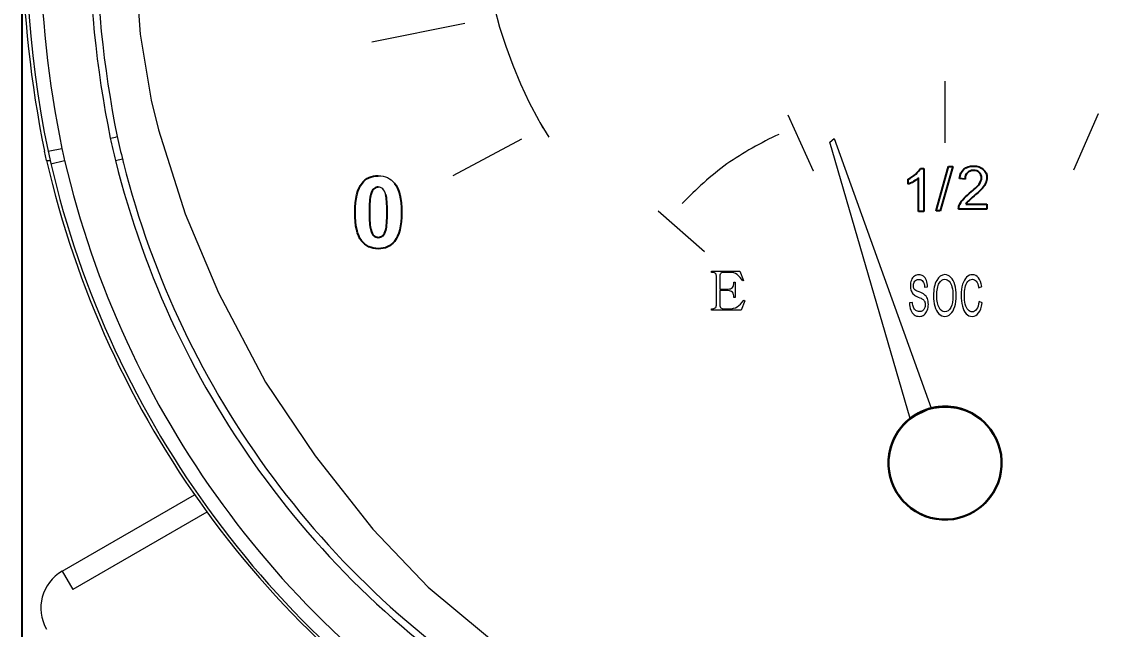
# Model space of a CAD drawing. Header units: millimetres. Extents: x 2768 to 3957, y 940 to 1781.
# Drawn here: x 2845.7 to 2922.7, y 1439.1 to 1482 of the extents above; entities that cross this region are included whole.
import ezdxf

# ---------------------------------------------------------------- set-up
doc = ezdxf.new("R2010")
doc.units = ezdxf.units.MM
doc.layers.add('layer 1', color=7, linetype='Continuous')
doc.layers.add('尺寸标注', color=2, linetype='Continuous', lineweight=25)
doc.layers.add('粗实线', color=7, linetype='Continuous', lineweight=50)
doc.styles.add('SGW', font='gbenor.shx', dxfattribs={"width": 0.6, "bigfont": 'hztxt.shx'})
doc.dimstyles.new('线性', dxfattribs={"dimtxt": 7, "dimasz": 3.5, "dimexe": 1.25, "dimexo": 0.625, "dimtad": 1, "dimdsep": 46, "dimtxsty": 'SGW', "dimcen": 2.5, "dimadec": 0, "dimazin": 0, "dimtfac": 1, "dimtmove": 0, "dimatfit": 3, "dimfxl": 0, "dimarcsym": 0})

# ---------------------------------------------------------------- blocks, each defined once
blk = doc.blocks.new('*D5')
at = {"layer": 'Defpoints', "color": 0, "transparency": 16777216}
for p in [(2845.68, 1489.724), (3250.544, 1487.475), (3250.544, 1384.509)]:
    blk.add_point(p, dxfattribs=at)
at = {"layer": '尺寸标注', "color": 0, "lineweight": -2, "transparency": 16777216}
for p, q in [((2845.68, 1489.099), (2845.68, 1383.259)), ((3250.544, 1486.85), (3250.544, 1383.259)), ((2849.18, 1384.509), (3247.044, 1384.509))]:
    blk.add_line(p, q, dxfattribs=at)
at = {"layer": '尺寸标注', "color": 0, "transparency": 16777216}
for points in [[(2849.18, 1385.093), (2849.18, 1383.926), (2845.68, 1384.509)], [(3247.044, 1385.093), (3247.044, 1383.926), (3250.544, 1384.509)]]:
    blk.add_solid(points, dxfattribs=at)
at = {"layer": '尺寸标注', "color": 0, "transparency": 16777216, "insert": (3048.112, 1388.634), "char_height": 7, "attachment_point": 5, "style": 'SGW'}
blk.add_mtext('404.9', dxfattribs=at)
blk = doc.blocks.new('_DotSmall')
at = {"color": 0, "linetype": 'ByBlock', "const_width": 0.5}
blk.add_lwpolyline([(-0.0625, 0, 1), (0.0625, 0, 1)], format="xyb", close=True, dxfattribs=at)

msp = doc.modelspace()

# ---------------------------------------------------------------- linework, layer by layer
at = {"layer": 'layer 1', "color": 7, "lineweight": 0}
for points in [[(2889.832, 1515.928), (2877.83, 1505.857), (2874.68, 1488.71), (2882.246, 1475.051)], [(2910.984, 1473.487), (2910.984, 1473.487), (2910.984, 1477.831), (2910.984, 1477.831)], [(2910.984, 1473.487), (2910.984, 1473.487), (2910.984, 1477.831), (2910.984, 1477.831)], [(2910.984, 1473.487), (2910.984, 1473.487), (2910.984, 1477.831), (2910.984, 1477.831)], [(2910.984, 1473.487), (2910.984, 1473.487), (2910.984, 1477.831), (2910.984, 1477.831)], [(2910.984, 1473.487), (2910.984, 1473.487), (2910.984, 1477.831), (2910.984, 1477.831)], [(2910.984, 1473.487), (2910.984, 1473.487), (2910.984, 1477.831), (2910.984, 1477.831)], [(2910.984, 1473.487), (2910.984, 1473.487), (2910.984, 1477.831), (2910.984, 1477.831)], [(2910.984, 1473.487), (2910.984, 1473.487), (2910.984, 1477.831), (2910.984, 1477.831)], [(2910.984, 1473.487), (2910.984, 1473.487), (2910.984, 1477.831), (2910.984, 1477.831)], [(2910.984, 1473.487), (2910.984, 1473.487), (2910.984, 1477.831), (2910.984, 1477.831)], [(2910.984, 1473.487), (2910.984, 1473.487), (2910.984, 1477.831), (2910.984, 1477.831)], [(2910.984, 1473.487), (2910.984, 1473.487), (2910.984, 1477.831), (2910.984, 1477.831)], [(2910.984, 1473.487), (2910.984, 1473.487), (2910.984, 1477.831), (2910.984, 1477.831)], [(2910.984, 1473.487), (2910.984, 1473.487), (2910.984, 1477.831), (2910.984, 1477.831)], [(2910.984, 1473.487), (2910.984, 1473.487), (2910.984, 1477.831), (2910.984, 1477.831)], [(2910.984, 1473.487), (2910.984, 1473.487), (2910.984, 1477.831), (2910.984, 1477.831)], [(2910.984, 1473.487), (2910.984, 1473.487), (2910.984, 1477.831), (2910.984, 1477.831)], [(2910.984, 1473.487), (2910.984, 1473.487), (2910.984, 1477.831), (2910.984, 1477.831)], [(2910.984, 1473.487), (2910.984, 1473.487), (2910.984, 1477.831), (2910.984, 1477.831)], [(2910.984, 1473.487), (2910.984, 1473.487), (2910.984, 1477.831), (2910.984, 1477.831)], [(2910.984, 1473.487), (2910.984, 1473.487), (2910.984, 1477.831), (2910.984, 1477.831)], [(2910.984, 1477.831), (2910.984, 1477.831), (2910.984, 1477.831), (2910.984, 1477.831)], [(2901.669, 1471.483), (2901.669, 1471.483), (2899.883, 1475.443), (2899.883, 1475.443)], [(2901.669, 1471.483), (2901.669, 1471.483), (2899.883, 1475.443), (2899.883, 1475.443)], [(2901.669, 1471.483), (2901.669, 1471.483), (2899.883, 1475.443), (2899.883, 1475.443)], [(2901.669, 1471.483), (2901.669, 1471.483), (2899.883, 1475.443), (2899.883, 1475.443)], [(2901.669, 1471.483), (2901.669, 1471.483), (2899.883, 1475.443), (2899.883, 1475.443)], [(2901.669, 1471.483), (2901.669, 1471.483), (2899.883, 1475.443), (2899.883, 1475.443)], [(2901.669, 1471.483), (2901.669, 1471.483), (2899.883, 1475.443), (2899.883, 1475.443)], [(2901.669, 1471.483), (2901.669, 1471.483), (2899.883, 1475.443), (2899.883, 1475.443)], [(2901.669, 1471.483), (2901.669, 1471.483), (2899.883, 1475.443), (2899.883, 1475.443)], [(2901.669, 1471.483), (2901.669, 1471.483), (2899.883, 1475.443), (2899.883, 1475.443)], [(2901.669, 1471.483), (2901.669, 1471.483), (2899.883, 1475.443), (2899.883, 1475.443)], [(2901.669, 1471.483), (2901.669, 1471.483), (2899.883, 1475.443), (2899.883, 1475.443)], [(2901.669, 1471.483), (2901.669, 1471.483), (2899.883, 1475.443), (2899.883, 1475.443)], [(2901.669, 1471.483), (2901.669, 1471.483), (2899.883, 1475.443), (2899.883, 1475.443)], [(2901.669, 1471.483), (2901.669, 1471.483), (2899.883, 1475.443), (2899.883, 1475.443)], [(2901.669, 1471.483), (2901.669, 1471.483), (2899.883, 1475.443), (2899.883, 1475.443)], [(2901.669, 1471.483), (2901.669, 1471.483), (2899.883, 1475.443), (2899.883, 1475.443)], [(2901.669, 1471.483), (2901.669, 1471.483), (2899.883, 1475.443), (2899.883, 1475.443)], [(2901.669, 1471.483), (2901.669, 1471.483), (2899.883, 1475.443), (2899.883, 1475.443)], [(2901.669, 1471.483), (2901.669, 1471.483), (2899.883, 1475.443), (2899.883, 1475.443)], [(2901.669, 1471.483), (2901.669, 1471.483), (2899.883, 1475.443), (2899.883, 1475.443)], [(2899.883, 1475.443), (2899.883, 1475.443), (2899.883, 1475.443), (2899.883, 1475.443)], [(2920.099, 1471.572), (2920.099, 1471.572), (2921.846, 1475.549), (2921.846, 1475.549)], [(2920.099, 1471.572), (2920.099, 1471.572), (2921.846, 1475.549), (2921.846, 1475.549)], [(2920.099, 1471.572), (2920.099, 1471.572), (2921.846, 1475.549), (2921.846, 1475.549)], [(2920.099, 1471.572), (2920.099, 1471.572), (2921.846, 1475.549), (2921.846, 1475.549)], [(2920.099, 1471.572), (2920.099, 1471.572), (2921.846, 1475.549), (2921.846, 1475.549)], [(2920.099, 1471.572), (2920.099, 1471.572), (2921.846, 1475.549), (2921.846, 1475.549)], [(2920.099, 1471.572), (2920.099, 1471.572), (2921.846, 1475.549), (2921.846, 1475.549)], [(2920.099, 1471.572), (2920.099, 1471.572), (2921.846, 1475.549), (2921.846, 1475.549)], [(2920.099, 1471.572), (2920.099, 1471.572), (2921.846, 1475.549), (2921.846, 1475.549)], [(2920.099, 1471.572), (2920.099, 1471.572), (2921.846, 1475.549), (2921.846, 1475.549)], [(2920.099, 1471.572), (2920.099, 1471.572), (2921.846, 1475.549), (2921.846, 1475.549)], [(2920.099, 1471.572), (2920.099, 1471.572), (2921.846, 1475.549), (2921.846, 1475.549)], [(2920.099, 1471.572), (2920.099, 1471.572), (2921.846, 1475.549), (2921.846, 1475.549)], [(2920.099, 1471.572), (2920.099, 1471.572), (2921.846, 1475.549), (2921.846, 1475.549)], [(2920.099, 1471.572), (2920.099, 1471.572), (2921.846, 1475.549), (2921.846, 1475.549)], [(2920.099, 1471.572), (2920.099, 1471.572), (2921.846, 1475.549), (2921.846, 1475.549)], [(2920.099, 1471.572), (2920.099, 1471.572), (2921.846, 1475.549), (2921.846, 1475.549)], [(2920.099, 1471.572), (2920.099, 1471.572), (2921.846, 1475.549), (2921.846, 1475.549)], [(2920.099, 1471.572), (2920.099, 1471.572), (2921.846, 1475.549), (2921.846, 1475.549)], [(2920.099, 1471.572), (2920.099, 1471.572), (2921.846, 1475.549), (2921.846, 1475.549)], [(2920.099, 1471.572), (2920.099, 1471.572), (2921.846, 1475.549), (2921.846, 1475.549)], [(2910.984, 1473.487), (2910.984, 1473.487), (2910.984, 1473.487), (2910.984, 1473.487)], [(2870.891, 1471.15), (2871.382, 1471.15), (2871.764, 1470.975), (2872.039, 1470.626)], [(2901.669, 1471.483), (2901.669, 1471.483), (2901.669, 1471.483), (2901.669, 1471.483)], [(2920.099, 1471.572), (2920.099, 1471.572), (2920.099, 1471.572), (2920.099, 1471.572)], [(2871.204, 1470.235), (2871.112, 1470.309), (2871.009, 1470.347), (2870.891, 1470.347)], [(2871.43, 1469.791), (2871.37, 1470.012), (2871.294, 1470.16), (2871.204, 1470.235)], [(2893.957, 1465.777), (2893.957, 1465.777), (2890.692, 1468.643), (2890.692, 1468.643)], [(2893.957, 1465.777), (2893.957, 1465.777), (2890.692, 1468.643), (2890.692, 1468.643)], [(2893.957, 1465.777), (2893.957, 1465.777), (2890.692, 1468.643), (2890.692, 1468.643)], [(2893.957, 1465.777), (2893.957, 1465.777), (2890.692, 1468.643), (2890.692, 1468.643)], [(2893.957, 1465.777), (2893.957, 1465.777), (2890.692, 1468.643), (2890.692, 1468.643)], [(2893.957, 1465.777), (2893.957, 1465.777), (2890.692, 1468.643), (2890.692, 1468.643)], [(2893.957, 1465.777), (2893.957, 1465.777), (2890.692, 1468.643), (2890.692, 1468.643)], [(2893.957, 1465.777), (2893.957, 1465.777), (2890.692, 1468.643), (2890.692, 1468.643)], [(2893.957, 1465.777), (2893.957, 1465.777), (2890.692, 1468.643), (2890.692, 1468.643)], [(2893.957, 1465.777), (2893.957, 1465.777), (2890.692, 1468.643), (2890.692, 1468.643)], [(2893.957, 1465.777), (2893.957, 1465.777), (2890.692, 1468.643), (2890.692, 1468.643)], [(2893.957, 1465.777), (2893.957, 1465.777), (2890.692, 1468.643), (2890.692, 1468.643)], [(2893.957, 1465.777), (2893.957, 1465.777), (2890.692, 1468.643), (2890.692, 1468.643)], [(2893.957, 1465.777), (2893.957, 1465.777), (2890.692, 1468.643), (2890.692, 1468.643)], [(2893.957, 1465.777), (2893.957, 1465.777), (2890.692, 1468.643), (2890.692, 1468.643)], [(2893.957, 1465.777), (2893.957, 1465.777), (2890.692, 1468.643), (2890.692, 1468.643)], [(2893.957, 1465.777), (2893.957, 1465.777), (2890.692, 1468.643), (2890.692, 1468.643)], [(2893.957, 1465.777), (2893.957, 1465.777), (2890.692, 1468.643), (2890.692, 1468.643)], [(2893.957, 1465.777), (2893.957, 1465.777), (2890.692, 1468.643), (2890.692, 1468.643)], [(2893.957, 1465.777), (2893.957, 1465.777), (2890.692, 1468.643), (2890.692, 1468.643)], [(2893.957, 1465.777), (2893.957, 1465.777), (2890.692, 1468.643), (2890.692, 1468.643)], [(2893.957, 1465.777), (2893.957, 1465.777), (2893.957, 1465.777), (2893.957, 1465.777)]]:
    msp.add_open_spline(points, degree=3, dxfattribs=at)
at = {"layer": 'layer 1', "color": 22, "lineweight": 0}
for points in [[(2921.846, 1475.549), (2921.846, 1475.549), (2921.846, 1475.549), (2921.846, 1475.549)], [(2899.218, 1474.08), (2897.941, 1473.481), (2896.712, 1472.784), (2895.544, 1471.993)], [(2895.544, 1471.993), (2894.418, 1471.143), (2893.361, 1470.206), (2892.382, 1469.191)], [(2890.692, 1468.643), (2890.692, 1468.643), (2890.692, 1468.643), (2890.692, 1468.643)]]:
    msp.add_open_spline(points, degree=3, dxfattribs=at)
at = {"layer": 'layer 1', "color": 22, "lineweight": 20}
for points in [[(2902.826, 1473.519), (2902.826, 1473.519), (2903.138, 1473.78), (2903.138, 1473.78)], [(2908.518, 1453.994), (2908.518, 1453.994), (2902.826, 1473.519), (2902.826, 1473.519)], [(2903.138, 1473.78), (2903.138, 1473.78), (2909.998, 1454.709), (2909.998, 1454.709)], [(2909.998, 1454.709), (2909.998, 1454.709), (2908.518, 1453.994), (2908.518, 1453.994)]]:
    msp.add_open_spline(points, degree=3, dxfattribs=at)
at = {"layer": 'layer 1', "color": 7}
for points in [[(2869.748, 1470.633), (2870.021, 1470.977), (2870.402, 1471.15), (2870.891, 1471.15)], [(2908.362, 1470.912), (2908.571, 1471.01), (2908.753, 1471.129), (2908.908, 1471.268)], [(2908.908, 1471.268), (2909.064, 1471.407), (2909.174, 1471.542), (2909.239, 1471.673)], [(2909.239, 1471.673), (2909.239, 1471.673), (2909.479, 1471.673), (2909.479, 1471.673)], [(2909.479, 1471.673), (2909.479, 1471.673), (2909.479, 1468.63), (2909.479, 1468.63)], [(2910.345, 1468.673), (2910.345, 1468.673), (2911.223, 1471.807), (2911.223, 1471.807)], [(2911.521, 1471.807), (2911.521, 1471.807), (2910.645, 1468.673), (2910.645, 1468.673)], [(2911.223, 1471.807), (2911.223, 1471.807), (2911.521, 1471.807), (2911.521, 1471.807)], [(2912.014, 1470.958), (2912.04, 1471.244), (2912.139, 1471.461), (2912.309, 1471.611)], [(2912.56, 1471.365), (2912.452, 1471.258), (2912.398, 1471.109), (2912.396, 1470.92)], [(2870.891, 1470.347), (2870.775, 1470.347), (2870.67, 1470.309), (2870.578, 1470.235)], [(2908.362, 1470.553), (2908.362, 1470.553), (2908.362, 1470.912), (2908.362, 1470.912)], [(2908.755, 1470.745), (2908.609, 1470.66), (2908.478, 1470.595), (2908.362, 1470.553)], [(2909.107, 1471.001), (2909.017, 1470.916), (2908.9, 1470.83), (2908.755, 1470.745)], [(2909.107, 1468.63), (2909.107, 1468.63), (2909.107, 1471.001), (2909.107, 1471.001)], [(2912.396, 1470.92), (2912.396, 1470.92), (2912.014, 1470.958), (2912.014, 1470.958)], [(2912.719, 1469.913), (2913.048, 1470.183), (2913.271, 1470.397), (2913.387, 1470.555)], [(2913.868, 1470.636), (2913.819, 1470.519), (2913.736, 1470.395), (2913.621, 1470.266)], [(2870.578, 1470.235), (2870.487, 1470.16), (2870.415, 1470.026), (2870.364, 1469.833)], [(2912.232, 1469.454), (2912.345, 1469.586), (2912.507, 1469.739), (2912.719, 1469.913)], [(2913.047, 1469.733), (2912.824, 1469.545), (2912.681, 1469.418), (2912.618, 1469.351)], [(2913.621, 1470.266), (2913.506, 1470.136), (2913.315, 1469.959), (2913.047, 1469.733)], [(2911.944, 1468.792), (2911.941, 1468.882), (2911.955, 1468.968), (2911.987, 1469.051)], [(2913.947, 1468.792), (2913.947, 1468.792), (2911.944, 1468.792), (2911.944, 1468.792)], [(2911.987, 1469.051), (2912.038, 1469.187), (2912.12, 1469.322), (2912.232, 1469.454)], [(2912.618, 1469.351), (2912.554, 1469.285), (2912.502, 1469.218), (2912.46, 1469.15)], [(2912.46, 1469.15), (2912.46, 1469.15), (2913.947, 1469.15), (2913.947, 1469.15)], [(2913.947, 1469.15), (2913.947, 1469.15), (2913.947, 1468.792), (2913.947, 1468.792)], [(2909.479, 1468.63), (2909.479, 1468.63), (2909.107, 1468.63), (2909.107, 1468.63)], [(2910.645, 1468.673), (2910.645, 1468.673), (2910.345, 1468.673), (2910.345, 1468.673)], [(2870.354, 1467.348), (2870.414, 1467.126), (2870.489, 1466.979), (2870.58, 1466.905)], [(2871.205, 1466.907), (2871.297, 1466.981), (2871.369, 1467.115), (2871.419, 1467.308)]]:
    msp.add_open_spline(points, degree=3, dxfattribs=at)
at = {"layer": 'layer 1', "color": 7, "lineweight": 9}
for points in [[(2908.362, 1470.912), (2908.571, 1471.01), (2908.753, 1471.129), (2908.908, 1471.268)], [(2908.908, 1471.268), (2909.064, 1471.407), (2909.174, 1471.542), (2909.239, 1471.673)], [(2909.239, 1471.673), (2909.239, 1471.673), (2909.479, 1471.673), (2909.479, 1471.673)], [(2909.479, 1471.673), (2909.479, 1471.673), (2909.479, 1468.63), (2909.479, 1468.63)], [(2910.345, 1468.673), (2910.345, 1468.673), (2911.223, 1471.807), (2911.223, 1471.807)], [(2911.521, 1471.807), (2911.521, 1471.807), (2910.645, 1468.673), (2910.645, 1468.673)], [(2911.223, 1471.807), (2911.223, 1471.807), (2911.521, 1471.807), (2911.521, 1471.807)], [(2912.014, 1470.958), (2912.04, 1471.244), (2912.139, 1471.461), (2912.309, 1471.611)], [(2912.56, 1471.365), (2912.452, 1471.258), (2912.398, 1471.109), (2912.396, 1470.92)], [(2908.362, 1470.553), (2908.362, 1470.553), (2908.362, 1470.912), (2908.362, 1470.912)], [(2908.755, 1470.745), (2908.609, 1470.66), (2908.478, 1470.595), (2908.362, 1470.553)], [(2909.107, 1471.001), (2909.017, 1470.916), (2908.9, 1470.83), (2908.755, 1470.745)], [(2909.107, 1468.63), (2909.107, 1468.63), (2909.107, 1471.001), (2909.107, 1471.001)], [(2912.396, 1470.92), (2912.396, 1470.92), (2912.014, 1470.958), (2912.014, 1470.958)], [(2912.719, 1469.913), (2913.048, 1470.183), (2913.271, 1470.397), (2913.387, 1470.555)], [(2913.868, 1470.636), (2913.819, 1470.519), (2913.736, 1470.395), (2913.621, 1470.266)], [(2912.232, 1469.454), (2912.345, 1469.586), (2912.507, 1469.739), (2912.719, 1469.913)], [(2913.047, 1469.733), (2912.824, 1469.545), (2912.681, 1469.418), (2912.618, 1469.351)], [(2913.621, 1470.266), (2913.506, 1470.136), (2913.315, 1469.959), (2913.047, 1469.733)], [(2911.944, 1468.792), (2911.941, 1468.882), (2911.955, 1468.968), (2911.987, 1469.051)], [(2913.947, 1468.792), (2913.947, 1468.792), (2911.944, 1468.792), (2911.944, 1468.792)], [(2911.987, 1469.051), (2912.038, 1469.187), (2912.12, 1469.322), (2912.232, 1469.454)], [(2912.618, 1469.351), (2912.554, 1469.285), (2912.502, 1469.218), (2912.46, 1469.15)], [(2912.46, 1469.15), (2912.46, 1469.15), (2913.947, 1469.15), (2913.947, 1469.15)], [(2913.947, 1469.15), (2913.947, 1469.15), (2913.947, 1468.792), (2913.947, 1468.792)], [(2909.479, 1468.63), (2909.479, 1468.63), (2909.107, 1468.63), (2909.107, 1468.63)], [(2910.645, 1468.673), (2910.645, 1468.673), (2910.345, 1468.673), (2910.345, 1468.673)]]:
    msp.add_open_spline(points, degree=3, dxfattribs=at)
at = {"layer": 'layer 1', "color": 7}
for points, knots in [([(2912.309, 1471.611), (2912.48, 1471.761), (2912.71, 1471.835), (2912.998, 1471.835), (2912.998, 1471.835), (2913.289, 1471.835), (2913.519, 1471.754), (2913.688, 1471.593)], [0.59090909, 0.59090909, 0.59090909, 0.59090909, 0.63636364, 0.63636364, 0.63636364, 0.63636365, 0.68181818, 0.68181818, 0.68181818, 0.68181818]), ([(2913.402, 1471.375), (2913.296, 1471.476), (2913.159, 1471.527), (2912.989, 1471.527), (2912.989, 1471.527), (2912.81, 1471.527), (2912.667, 1471.473), (2912.56, 1471.365)], [0.36363636, 0.36363636, 0.36363636, 0.36363636, 0.40909091, 0.40909091, 0.40909091, 0.40909092, 0.45454545, 0.45454545, 0.45454545, 0.45454545]), ([(2913.387, 1470.555), (2913.502, 1470.712), (2913.56, 1470.862), (2913.56, 1471.002), (2913.56, 1471.002), (2913.56, 1471.15), (2913.507, 1471.274), (2913.402, 1471.375)], [0.27272727, 0.27272727, 0.27272727, 0.27272727, 0.31818182, 0.31818182, 0.31818182, 0.31818183, 0.36363636, 0.36363636, 0.36363636, 0.36363636]), ([(2913.688, 1471.593), (2913.858, 1471.432), (2913.943, 1471.232), (2913.943, 1470.994), (2913.943, 1470.994), (2913.943, 1470.872), (2913.918, 1470.753), (2913.868, 1470.636)], [0.68181818, 0.68181818, 0.68181818, 0.68181818, 0.72727273, 0.72727273, 0.72727273, 0.72727274, 0.77272727, 0.77272727, 0.77272727, 0.77272727]), ([(2869.703, 1466.559), (2869.402, 1466.937), (2869.252, 1467.61), (2869.252, 1468.579), (2869.252, 1468.579), (2869.252, 1469.531), (2869.418, 1470.215), (2869.748, 1470.633)], [0.625, 0.625, 0.625, 0.625, 0.75, 0.75, 0.75, 0.75, 0.875, 0.875, 0.875, 0.875]), ([(2872.039, 1470.626), (2872.367, 1470.213), (2872.532, 1469.527), (2872.532, 1468.569), (2872.532, 1468.569), (2872.532, 1467.614), (2872.366, 1466.927), (2872.035, 1466.509)], [0.125, 0.125, 0.125, 0.125, 0.25, 0.25, 0.25, 0.25, 0.375, 0.375, 0.375, 0.375]), ([(2870.364, 1469.833), (2870.298, 1469.583), (2870.264, 1469.162), (2870.264, 1468.569), (2870.264, 1468.569), (2870.264, 1467.976), (2870.295, 1467.569), (2870.354, 1467.348)], [0.1666667, 0.1666667, 0.1666667, 0.1666667, 0.25, 0.25, 0.25, 0.25, 0.3333333, 0.3333333, 0.3333333, 0.3333333]), ([(2871.419, 1467.308), (2871.485, 1467.556), (2871.519, 1467.976), (2871.519, 1468.569), (2871.519, 1468.569), (2871.519, 1469.162), (2871.489, 1469.568), (2871.43, 1469.791)], [0.6666667, 0.6666667, 0.6666667, 0.6666667, 0.75, 0.75, 0.75, 0.75, 0.8333333, 0.8333333, 0.8333333, 0.8333333]), ([(2872.035, 1466.509), (2871.763, 1466.164), (2871.382, 1465.992), (2870.891, 1465.992), (2870.891, 1465.992), (2870.401, 1465.992), (2870.004, 1466.181), (2869.703, 1466.559)], [0.375, 0.375, 0.375, 0.375, 0.5, 0.5, 0.5, 0.5, 0.625, 0.625, 0.625, 0.625]), ([(2870.58, 1466.905), (2870.671, 1466.832), (2870.775, 1466.794), (2870.891, 1466.794), (2870.891, 1466.794), (2871.009, 1466.794), (2871.113, 1466.832), (2871.205, 1466.907)], [0.4166667, 0.4166667, 0.4166667, 0.4166667, 0.5, 0.5, 0.5, 0.5, 0.5833333, 0.5833333, 0.5833333, 0.5833333])]:
    msp.add_open_spline(points, degree=3, knots=knots, dxfattribs=at)
at = {"layer": 'layer 1', "color": 7, "lineweight": 9}
for points, knots in [([(2912.309, 1471.611), (2912.48, 1471.761), (2912.71, 1471.835), (2912.998, 1471.835), (2912.998, 1471.835), (2913.289, 1471.835), (2913.519, 1471.754), (2913.688, 1471.593)], [0.59090909, 0.59090909, 0.59090909, 0.59090909, 0.63636364, 0.63636364, 0.63636364, 0.63636365, 0.68181818, 0.68181818, 0.68181818, 0.68181818]), ([(2913.402, 1471.375), (2913.296, 1471.476), (2913.159, 1471.527), (2912.989, 1471.527), (2912.989, 1471.527), (2912.81, 1471.527), (2912.667, 1471.473), (2912.56, 1471.365)], [0.36363636, 0.36363636, 0.36363636, 0.36363636, 0.40909091, 0.40909091, 0.40909091, 0.40909092, 0.45454545, 0.45454545, 0.45454545, 0.45454545]), ([(2913.387, 1470.555), (2913.502, 1470.712), (2913.56, 1470.862), (2913.56, 1471.002), (2913.56, 1471.002), (2913.56, 1471.15), (2913.507, 1471.274), (2913.402, 1471.375)], [0.27272727, 0.27272727, 0.27272727, 0.27272727, 0.31818182, 0.31818182, 0.31818182, 0.31818183, 0.36363636, 0.36363636, 0.36363636, 0.36363636]), ([(2913.688, 1471.593), (2913.858, 1471.432), (2913.943, 1471.232), (2913.943, 1470.994), (2913.943, 1470.994), (2913.943, 1470.872), (2913.918, 1470.753), (2913.868, 1470.636)], [0.68181818, 0.68181818, 0.68181818, 0.68181818, 0.72727273, 0.72727273, 0.72727273, 0.72727274, 0.77272727, 0.77272727, 0.77272727, 0.77272727]), ([(2894.468, 1461.643), (2894.468, 1461.643), (2896.553, 1461.643), (2896.553, 1461.643), (2896.553, 1461.643), (2896.553, 1461.643), (2896.813, 1462.316), (2896.813, 1462.316), (2896.813, 1462.316), (2896.813, 1462.316), (2896.745, 1462.353), (2896.745, 1462.353), (2896.745, 1462.353), (2896.587, 1462.133), (2896.434, 1461.976), (2896.283, 1461.883), (2896.283, 1461.883), (2896.125, 1461.788), (2895.936, 1461.74), (2895.715, 1461.74), (2895.715, 1461.74), (2895.715, 1461.74), (2895.359, 1461.74), (2895.359, 1461.74), (2895.359, 1461.74), (2895.253, 1461.74), (2895.175, 1461.762), (2895.125, 1461.805), (2895.125, 1461.805), (2895.075, 1461.847), (2895.05, 1461.914), (2895.05, 1462.003), (2895.05, 1462.003), (2895.05, 1462.003), (2895.05, 1463.029), (2895.05, 1463.029), (2895.05, 1463.029), (2895.05, 1463.029), (2895.633, 1463.029), (2895.633, 1463.029), (2895.633, 1463.029), (2895.768, 1463.029), (2895.871, 1462.99), (2895.94, 1462.913), (2895.94, 1462.913), (2896.013, 1462.833), (2896.049, 1462.709), (2896.049, 1462.541), (2896.049, 1462.541), (2896.049, 1462.541), (2896.14, 1462.541), (2896.14, 1462.541), (2896.14, 1462.541), (2896.14, 1462.541), (2896.14, 1463.619), (2896.14, 1463.619), (2896.14, 1463.619), (2896.14, 1463.619), (2896.049, 1463.619), (2896.049, 1463.619), (2896.049, 1463.619), (2896.049, 1463.444), (2896.013, 1463.319), (2895.94, 1463.244), (2895.94, 1463.244), (2895.876, 1463.174), (2895.773, 1463.138), (2895.633, 1463.138), (2895.633, 1463.138), (2895.633, 1463.138), (2895.05, 1463.138), (2895.05, 1463.138), (2895.05, 1463.138), (2895.05, 1463.138), (2895.05, 1464.066), (2895.05, 1464.066), (2895.05, 1464.066), (2895.05, 1464.154), (2895.075, 1464.218), (2895.125, 1464.258), (2895.125, 1464.258), (2895.173, 1464.296), (2895.248, 1464.314), (2895.351, 1464.314), (2895.351, 1464.314), (2895.351, 1464.314), (2895.73, 1464.314), (2895.73, 1464.314), (2895.73, 1464.314), (2895.948, 1464.314), (2896.131, 1464.263), (2896.279, 1464.161), (2896.279, 1464.161), (2896.364, 1464.1), (2896.463, 1463.994), (2896.576, 1463.841), (2896.576, 1463.841), (2896.576, 1463.841), (2896.673, 1463.713), (2896.673, 1463.713), (2896.673, 1463.713), (2896.673, 1463.713), (2896.73, 1463.751), (2896.73, 1463.751), (2896.73, 1463.751), (2896.73, 1463.751), (2896.459, 1464.408), (2896.459, 1464.408), (2896.459, 1464.408), (2896.459, 1464.408), (2894.468, 1464.408), (2894.468, 1464.408), (2894.468, 1464.408), (2894.468, 1464.408), (2894.468, 1464.314), (2894.468, 1464.314), (2894.468, 1464.314), (2894.585, 1464.314), (2894.671, 1464.296), (2894.723, 1464.258), (2894.723, 1464.258), (2894.778, 1464.218), (2894.806, 1464.154), (2894.806, 1464.066), (2894.806, 1464.066), (2894.806, 1464.066), (2894.806, 1462.003), (2894.806, 1462.003), (2894.806, 1462.003), (2894.806, 1461.911), (2894.778, 1461.844), (2894.723, 1461.805), (2894.723, 1461.805), (2894.671, 1461.762), (2894.585, 1461.74), (2894.468, 1461.74), (2894.468, 1461.74), (2894.468, 1461.74), (2894.468, 1461.643), (2894.468, 1461.643)], [0, 0, 0, 0, 0.028571, 0.028571, 0.028571, 0.028571, 0.057143, 0.057143, 0.057143, 0.057143, 0.085714, 0.085714, 0.085714, 0.085714, 0.114286, 0.114286, 0.114286, 0.114286, 0.142857, 0.142857, 0.142857, 0.142857, 0.171429, 0.171429, 0.171429, 0.171429, 0.2, 0.2, 0.2, 0.2, 0.228571, 0.228571, 0.228571, 0.228571, 0.257143, 0.257143, 0.257143, 0.257143, 0.285714, 0.285714, 0.285714, 0.285714, 0.314286, 0.314286, 0.314286, 0.314286, 0.342857, 0.342857, 0.342857, 0.342857, 0.371429, 0.371429, 0.371429, 0.371429, 0.4, 0.4, 0.4, 0.4, 0.428571, 0.428571, 0.428571, 0.428571, 0.457143, 0.457143, 0.457143, 0.457143, 0.485714, 0.485714, 0.485714, 0.485714, 0.514286, 0.514286, 0.514286, 0.514286, 0.542857, 0.542857, 0.542857, 0.542857, 0.571429, 0.571429, 0.571429, 0.571429, 0.6, 0.6, 0.6, 0.6, 0.628571, 0.628571, 0.628571, 0.628571, 0.657143, 0.657143, 0.657143, 0.657143, 0.685714, 0.685714, 0.685714, 0.685714, 0.714286, 0.714286, 0.714286, 0.714286, 0.742857, 0.742857, 0.742857, 0.742857, 0.771429, 0.771429, 0.771429, 0.771429, 0.8, 0.8, 0.8, 0.8, 0.828571, 0.828571, 0.828571, 0.828571, 0.857143, 0.857143, 0.857143, 0.857143, 0.885714, 0.885714, 0.885714, 0.885714, 0.914286, 0.914286, 0.914286, 0.914286, 0.942857, 0.942857, 0.942857, 0.942857, 0.971429, 0.971429, 0.971429, 0.971429, 1, 1, 1, 1]), ([(2908.464, 1462.168), (2908.464, 1462.168), (2908.674, 1462.199), (2908.674, 1462.199), (2908.674, 1462.199), (2908.683, 1462.056), (2908.706, 1461.94), (2908.743, 1461.848), (2908.743, 1461.848), (2908.779, 1461.756), (2908.835, 1461.682), (2908.912, 1461.626), (2908.912, 1461.626), (2908.988, 1461.569), (2909.074, 1461.542), (2909.169, 1461.542), (2909.169, 1461.542), (2909.254, 1461.542), (2909.329, 1461.563), (2909.394, 1461.605), (2909.394, 1461.605), (2909.458, 1461.648), (2909.507, 1461.707), (2909.539, 1461.781), (2909.539, 1461.781), (2909.57, 1461.856), (2909.586, 1461.938), (2909.586, 1462.026), (2909.586, 1462.026), (2909.586, 1462.116), (2909.571, 1462.193), (2909.54, 1462.26), (2909.54, 1462.26), (2909.51, 1462.328), (2909.459, 1462.383), (2909.389, 1462.429), (2909.389, 1462.429), (2909.344, 1462.458), (2909.245, 1462.505), (2909.09, 1462.568), (2909.09, 1462.568), (2908.936, 1462.631), (2908.828, 1462.69), (2908.766, 1462.746), (2908.766, 1462.746), (2908.686, 1462.817), (2908.626, 1462.906), (2908.587, 1463.012), (2908.587, 1463.012), (2908.548, 1463.118), (2908.528, 1463.236), (2908.528, 1463.367), (2908.528, 1463.367), (2908.528, 1463.511), (2908.552, 1463.646), (2908.6, 1463.771), (2908.6, 1463.771), (2908.648, 1463.896), (2908.719, 1463.991), (2908.811, 1464.056), (2908.811, 1464.056), (2908.903, 1464.121), (2909.006, 1464.154), (2909.119, 1464.154), (2909.119, 1464.154), (2909.244, 1464.154), (2909.353, 1464.12), (2909.448, 1464.051), (2909.448, 1464.051), (2909.543, 1463.983), (2909.616, 1463.883), (2909.668, 1463.751), (2909.668, 1463.751), (2909.718, 1463.619), (2909.746, 1463.468), (2909.75, 1463.301), (2909.75, 1463.301), (2909.75, 1463.301), (2909.537, 1463.274), (2909.537, 1463.274), (2909.537, 1463.274), (2909.525, 1463.454), (2909.487, 1463.591), (2909.421, 1463.682), (2909.421, 1463.682), (2909.354, 1463.775), (2909.257, 1463.821), (2909.128, 1463.821), (2909.128, 1463.821), (2908.994, 1463.821), (2908.896, 1463.779), (2908.834, 1463.695), (2908.834, 1463.695), (2908.773, 1463.611), (2908.742, 1463.51), (2908.742, 1463.393), (2908.742, 1463.393), (2908.742, 1463.29), (2908.764, 1463.205), (2908.807, 1463.14), (2908.807, 1463.14), (2908.85, 1463.073), (2908.962, 1463.005), (2909.142, 1462.936), (2909.142, 1462.936), (2909.323, 1462.866), (2909.447, 1462.806), (2909.514, 1462.754), (2909.514, 1462.754), (2909.612, 1462.677), (2909.684, 1462.58), (2909.73, 1462.463), (2909.73, 1462.463), (2909.777, 1462.346), (2909.8, 1462.21), (2909.8, 1462.057), (2909.8, 1462.057), (2909.8, 1461.905), (2909.775, 1461.762), (2909.723, 1461.628), (2909.723, 1461.628), (2909.672, 1461.494), (2909.599, 1461.389), (2909.503, 1461.314), (2909.503, 1461.314), (2909.407, 1461.24), (2909.299, 1461.203), (2909.18, 1461.203), (2909.18, 1461.203), (2909.028, 1461.203), (2908.9, 1461.24), (2908.798, 1461.316), (2908.798, 1461.316), (2908.695, 1461.391), (2908.615, 1461.504), (2908.556, 1461.655), (2908.556, 1461.655), (2908.498, 1461.806), (2908.467, 1461.977), (2908.464, 1462.168)], [0, 0, 0, 0, 0.028571, 0.028571, 0.028571, 0.028571, 0.057143, 0.057143, 0.057143, 0.057143, 0.085714, 0.085714, 0.085714, 0.085714, 0.114286, 0.114286, 0.114286, 0.114286, 0.142857, 0.142857, 0.142857, 0.142857, 0.171429, 0.171429, 0.171429, 0.171429, 0.2, 0.2, 0.2, 0.2, 0.228571, 0.228571, 0.228571, 0.228571, 0.257143, 0.257143, 0.257143, 0.257143, 0.285714, 0.285714, 0.285714, 0.285714, 0.314286, 0.314286, 0.314286, 0.314286, 0.342857, 0.342857, 0.342857, 0.342857, 0.371429, 0.371429, 0.371429, 0.371429, 0.4, 0.4, 0.4, 0.4, 0.428571, 0.428571, 0.428571, 0.428571, 0.457143, 0.457143, 0.457143, 0.457143, 0.485714, 0.485714, 0.485714, 0.485714, 0.514286, 0.514286, 0.514286, 0.514286, 0.542857, 0.542857, 0.542857, 0.542857, 0.571429, 0.571429, 0.571429, 0.571429, 0.6, 0.6, 0.6, 0.6, 0.628571, 0.628571, 0.628571, 0.628571, 0.657143, 0.657143, 0.657143, 0.657143, 0.685714, 0.685714, 0.685714, 0.685714, 0.714286, 0.714286, 0.714286, 0.714286, 0.742857, 0.742857, 0.742857, 0.742857, 0.771429, 0.771429, 0.771429, 0.771429, 0.8, 0.8, 0.8, 0.8, 0.828571, 0.828571, 0.828571, 0.828571, 0.857143, 0.857143, 0.857143, 0.857143, 0.885714, 0.885714, 0.885714, 0.885714, 0.914286, 0.914286, 0.914286, 0.914286, 0.942857, 0.942857, 0.942857, 0.942857, 0.971429, 0.971429, 0.971429, 0.971429, 1, 1, 1, 1]), ([(2910.166, 1462.641), (2910.166, 1463.115), (2910.241, 1463.486), (2910.391, 1463.754), (2910.391, 1463.754), (2910.54, 1464.021), (2910.733, 1464.156), (2910.97, 1464.156), (2910.97, 1464.156), (2911.125, 1464.156), (2911.265, 1464.092), (2911.389, 1463.967), (2911.389, 1463.967), (2911.514, 1463.841), (2911.609, 1463.665), (2911.674, 1463.44), (2911.674, 1463.44), (2911.739, 1463.215), (2911.772, 1462.959), (2911.772, 1462.674), (2911.772, 1462.674), (2911.772, 1462.385), (2911.738, 1462.126), (2911.669, 1461.898), (2911.669, 1461.898), (2911.6, 1461.669), (2911.503, 1461.496), (2911.377, 1461.379), (2911.377, 1461.379), (2911.251, 1461.261), (2911.115, 1461.203), (2910.969, 1461.203), (2910.969, 1461.203), (2910.811, 1461.203), (2910.67, 1461.267), (2910.545, 1461.397), (2910.545, 1461.397), (2910.421, 1461.527), (2910.327, 1461.704), (2910.263, 1461.929), (2910.263, 1461.929), (2910.198, 1462.153), (2910.166, 1462.391), (2910.166, 1462.641)], [0, 0, 0, 0, 0.090909, 0.090909, 0.090909, 0.090909, 0.181818, 0.181818, 0.181818, 0.181818, 0.272727, 0.272727, 0.272727, 0.272727, 0.363636, 0.363636, 0.363636, 0.363636, 0.454545, 0.454545, 0.454545, 0.454545, 0.545455, 0.545455, 0.545455, 0.545455, 0.636364, 0.636364, 0.636364, 0.636364, 0.727273, 0.727273, 0.727273, 0.727273, 0.818182, 0.818182, 0.818182, 0.818182, 0.909091, 0.909091, 0.909091, 0.909091, 1, 1, 1, 1]), ([(2913.386, 1462.252), (2913.386, 1462.252), (2913.608, 1462.156), (2913.608, 1462.156), (2913.608, 1462.156), (2913.562, 1461.847), (2913.478, 1461.61), (2913.357, 1461.447), (2913.357, 1461.447), (2913.236, 1461.284), (2913.088, 1461.203), (2912.913, 1461.203), (2912.913, 1461.203), (2912.732, 1461.203), (2912.585, 1461.265), (2912.472, 1461.39), (2912.472, 1461.39), (2912.358, 1461.516), (2912.272, 1461.697), (2912.213, 1461.934), (2912.213, 1461.934), (2912.154, 1462.172), (2912.124, 1462.427), (2912.124, 1462.7), (2912.124, 1462.7), (2912.124, 1462.997), (2912.157, 1463.256), (2912.224, 1463.477), (2912.224, 1463.477), (2912.291, 1463.698), (2912.386, 1463.866), (2912.51, 1463.981), (2912.51, 1463.981), (2912.633, 1464.096), (2912.768, 1464.154), (2912.916, 1464.154), (2912.916, 1464.154), (2913.084, 1464.154), (2913.226, 1464.081), (2913.34, 1463.936), (2913.34, 1463.936), (2913.455, 1463.79), (2913.534, 1463.586), (2913.579, 1463.322), (2913.579, 1463.322), (2913.579, 1463.322), (2913.361, 1463.235), (2913.361, 1463.235), (2913.361, 1463.235), (2913.322, 1463.443), (2913.265, 1463.593), (2913.191, 1463.688), (2913.191, 1463.688), (2913.117, 1463.783), (2913.024, 1463.831), (2912.912, 1463.831), (2912.912, 1463.831), (2912.783, 1463.831), (2912.675, 1463.778), (2912.588, 1463.673), (2912.588, 1463.673), (2912.502, 1463.567), (2912.441, 1463.427), (2912.406, 1463.249), (2912.406, 1463.249), (2912.371, 1463.072), (2912.353, 1462.89), (2912.353, 1462.702), (2912.353, 1462.702), (2912.353, 1462.458), (2912.374, 1462.247), (2912.415, 1462.066), (2912.415, 1462.066), (2912.457, 1461.885), (2912.522, 1461.75), (2912.61, 1461.66), (2912.61, 1461.66), (2912.698, 1461.57), (2912.793, 1461.526), (2912.895, 1461.526), (2912.895, 1461.526), (2913.019, 1461.526), (2913.124, 1461.587), (2913.211, 1461.708), (2913.211, 1461.708), (2913.297, 1461.831), (2913.355, 1462.012), (2913.386, 1462.252)], [0, 0, 0, 0, 0.045455, 0.045455, 0.045455, 0.045455, 0.090909, 0.090909, 0.090909, 0.090909, 0.136364, 0.136364, 0.136364, 0.136364, 0.181818, 0.181818, 0.181818, 0.181818, 0.227273, 0.227273, 0.227273, 0.227273, 0.272727, 0.272727, 0.272727, 0.272727, 0.318182, 0.318182, 0.318182, 0.318182, 0.363636, 0.363636, 0.363636, 0.363636, 0.409091, 0.409091, 0.409091, 0.409091, 0.454545, 0.454545, 0.454545, 0.454545, 0.5, 0.5, 0.5, 0.5, 0.545455, 0.545455, 0.545455, 0.545455, 0.590909, 0.590909, 0.590909, 0.590909, 0.636364, 0.636364, 0.636364, 0.636364, 0.681818, 0.681818, 0.681818, 0.681818, 0.727273, 0.727273, 0.727273, 0.727273, 0.772727, 0.772727, 0.772727, 0.772727, 0.818182, 0.818182, 0.818182, 0.818182, 0.863636, 0.863636, 0.863636, 0.863636, 0.909091, 0.909091, 0.909091, 0.909091, 0.954545, 0.954545, 0.954545, 0.954545, 1, 1, 1, 1]), ([(2910.395, 1462.635), (2910.395, 1462.291), (2910.45, 1462.021), (2910.558, 1461.823), (2910.558, 1461.823), (2910.667, 1461.625), (2910.804, 1461.526), (2910.968, 1461.526), (2910.968, 1461.526), (2911.135, 1461.526), (2911.273, 1461.625), (2911.381, 1461.825), (2911.381, 1461.825), (2911.489, 1462.025), (2911.543, 1462.309), (2911.543, 1462.676), (2911.543, 1462.676), (2911.543, 1462.908), (2911.519, 1463.111), (2911.473, 1463.284), (2911.473, 1463.284), (2911.427, 1463.458), (2911.36, 1463.592), (2911.271, 1463.688), (2911.271, 1463.688), (2911.182, 1463.783), (2911.082, 1463.831), (2910.971, 1463.831), (2910.971, 1463.831), (2910.814, 1463.831), (2910.679, 1463.739), (2910.565, 1463.555), (2910.565, 1463.555), (2910.452, 1463.371), (2910.395, 1463.064), (2910.395, 1462.635)], [0, 0, 0, 0, 0.111111, 0.111111, 0.111111, 0.111111, 0.222222, 0.222222, 0.222222, 0.222222, 0.333333, 0.333333, 0.333333, 0.333333, 0.444444, 0.444444, 0.444444, 0.444444, 0.555556, 0.555556, 0.555556, 0.555556, 0.666667, 0.666667, 0.666667, 0.666667, 0.777778, 0.777778, 0.777778, 0.777778, 0.888889, 0.888889, 0.888889, 0.888889, 1, 1, 1, 1])]:
    msp.add_open_spline(points, degree=3, knots=knots, dxfattribs=at)
at = {"layer": 'layer 1', "lineweight": 30}
for points in [[(2911.206, 1454.825), (2909, 1454.948), (2907.113, 1453.259), (2906.99, 1451.053)], [(2914.977, 1450.608), (2915.1, 1452.814), (2913.412, 1454.702), (2911.206, 1454.825)], [(2906.99, 1451.053), (2906.867, 1448.848), (2908.556, 1446.96), (2910.761, 1446.837)], [(2910.761, 1446.837), (2912.967, 1446.714), (2914.855, 1448.403), (2914.977, 1450.608)]]:
    msp.add_open_spline(points, degree=3, dxfattribs=at)
at = {"layer": 'layer 1', "color": 51, "lineweight": 9}
for points, knots in [([(2914.979, 1450.866), (2914.979, 1453.073), (2913.19, 1454.862), (2910.983, 1454.862), (2910.983, 1454.862), (2908.777, 1454.862), (2906.988, 1453.073), (2906.988, 1450.867)], [0, 0, 0, 0, 0.25, 0.25, 0.25, 0.25, 0.5, 0.5, 0.5, 0.5]), ([(2914.979, 1450.796), (2914.979, 1453.002), (2913.19, 1454.791), (2910.984, 1454.791), (2910.984, 1454.791), (2908.777, 1454.791), (2906.989, 1453.002), (2906.989, 1450.796), (2906.989, 1450.796), (2906.989, 1448.589), (2908.777, 1446.8), (2910.984, 1446.8), (2910.984, 1446.8), (2913.19, 1446.8), (2914.979, 1448.589), (2914.979, 1450.796)], [0, 0, 0, 0, 0.25, 0.25, 0.25, 0.25, 0.5, 0.5, 0.5, 0.5, 0.75, 0.75, 0.75, 0.75, 1, 1, 1, 1])]:
    msp.add_open_spline(points, degree=3, knots=knots, dxfattribs=at)
at = {"layer": 'layer 1', "color": 253, "lineweight": 30}
for points in [[(2909.819, 1454.659), (2908.259, 1454.184), (2907.086, 1452.777), (2906.99, 1451.053)], [(2911.206, 1454.825), (2910.724, 1454.852), (2910.256, 1454.792), (2909.819, 1454.659)], [(2914.977, 1450.608), (2915.1, 1452.814), (2913.412, 1454.702), (2911.206, 1454.825)], [(2906.99, 1451.053), (2906.867, 1448.848), (2908.556, 1446.96), (2910.761, 1446.837)], [(2910.761, 1446.837), (2912.967, 1446.714), (2914.855, 1448.403), (2914.977, 1450.608)]]:
    msp.add_open_spline(points, degree=3, dxfattribs=at)
at = {"layer": 'layer 1', "color": 51, "lineweight": 9}
for points in [[(2906.988, 1450.867), (2906.988, 1448.66), (2908.777, 1446.871), (2910.983, 1446.871)], [(2910.983, 1446.871), (2913.19, 1446.871), (2914.979, 1448.66), (2914.979, 1450.866)]]:
    msp.add_open_spline(points, degree=3, dxfattribs=at)
at = {"layer": '粗实线', "color": 7, "lineweight": 0}
for p, q in [((2847.428, 1472.226), (2847.279, 1472.887)), ((2847.428, 1472.226), (2847.68, 1472.226)), ((2847.733, 1471.997), (2848.706, 1472.225)), ((2852.306, 1472.225), (2852.791, 1472.345)), ((2852.821, 1472.225), (2852.865, 1472.052)), ((2848.525, 1443.18), (2857.898, 1448.593)), ((2858.772, 1447.366), (2849.275, 1441.881)), ((2848.525, 1443.18), (2849.275, 1441.881))]:
    msp.add_line(p, q, dxfattribs=at)
for centre, radius, start, end in [((2926.225, 1488.881), 80.55, 150.05841, 191.45339), ((2926.477, 1488.881), 80.55, 160.36098, 191.45339), ((2926.196, 1488.85), 75.769, 180.00002, 191.44682), ((2926.283, 1488.862), 75.356, 179.98527, 191.43693), ((2925.728, 1488.801), 78.8, 181.03597, 191.50095), ((2847.366, 1496.138), 22.787, 281.56403, 282.82299), ((2913.875, 1487.487), 63.432, 192.44867, 193.92226), ((2914.095, 1487.513), 63.152, 192.43012, 194.00966), ((2832.145, 1549.196), 77.846, 281.39928, 282.13474), ((2914.093, 1487.513), 68.15, 192.39296, 239.18319), ((2913.631, 1487.461), 66.688, 192.44494, 193.20681), ((2913.841, 1487.513), 68.15, 192.96244, 239.18317), ((2914.093, 1487.513), 67.15, 193.15976, 239.18319), ((2914.093, 1487.513), 63.65, 193.89752, 239.18865), ((2914.093, 1487.513), 63.15, 193.90395, 194.1715), ((2914.093, 1487.513), 63.15, 194.1715, 239.18865), ((2850.025, 1440.582), 3, 120.00958, 210.00958)]:
    msp.add_arc(centre, radius, start, end, dxfattribs=at)
for points in [[(2853.891, 1483.445), (2853.891, 1483.445), (2854.044, 1481.173), (2854.044, 1481.173)], [(2877.005, 1481.908), (2877.005, 1481.908), (2870.447, 1480.592), (2870.447, 1480.592)], [(2854.044, 1481.173), (2854.044, 1481.173), (2854.825, 1476.487), (2854.825, 1476.487)], [(2854.825, 1476.487), (2854.825, 1476.487), (2855.355, 1474.408), (2855.355, 1474.408)], [(2882.246, 1475.051), (2882.341, 1474.881), (2882.437, 1474.711), (2882.535, 1474.542)], [(2855.355, 1474.408), (2855.355, 1474.408), (2857.229, 1468.462), (2857.229, 1468.462)], [(2882.982, 1473.88), (2882.982, 1473.88), (2882.406, 1474.796), (2882.406, 1474.796)], [(2881.026, 1473.74), (2881.026, 1473.74), (2876.168, 1471.148), (2876.168, 1471.148)], [(2857.229, 1468.462), (2857.229, 1468.462), (2859.593, 1462.866), (2859.593, 1462.866)], [(2859.593, 1462.866), (2859.593, 1462.866), (2862.903, 1456.564), (2862.903, 1456.564)], [(2862.903, 1456.564), (2862.903, 1456.564), (2866.431, 1451.333), (2866.431, 1451.333)], [(2866.431, 1451.333), (2866.431, 1451.333), (2870.508, 1446.149), (2870.508, 1446.149)], [(2870.508, 1446.149), (2870.508, 1446.149), (2874.429, 1442.062), (2874.429, 1442.062)], [(2874.429, 1442.062), (2874.429, 1442.062), (2880.291, 1437.174), (2880.291, 1437.174)]]:
    msp.add_open_spline(points, degree=3, dxfattribs=at)

# ---------------------------------------------------------------- dimensions: what is measured, and where the dimension line sits
at = {"layer": '尺寸标注'}
dim = msp.add_linear_dim(base=(3250.544, 1384.509), p1=(2845.68, 1489.724), p2=(3250.544, 1487.475), dimstyle='线性', override={"dimdec": 1, "dimldrblk": 'DotSmall'}, dxfattribs=at)
dim.commit()
dim.dimension.update_dxf_attribs({"geometry": '*D5', "text_midpoint": (3048.112, 1388.634)})

doc.saveas('drawing.dxf')
